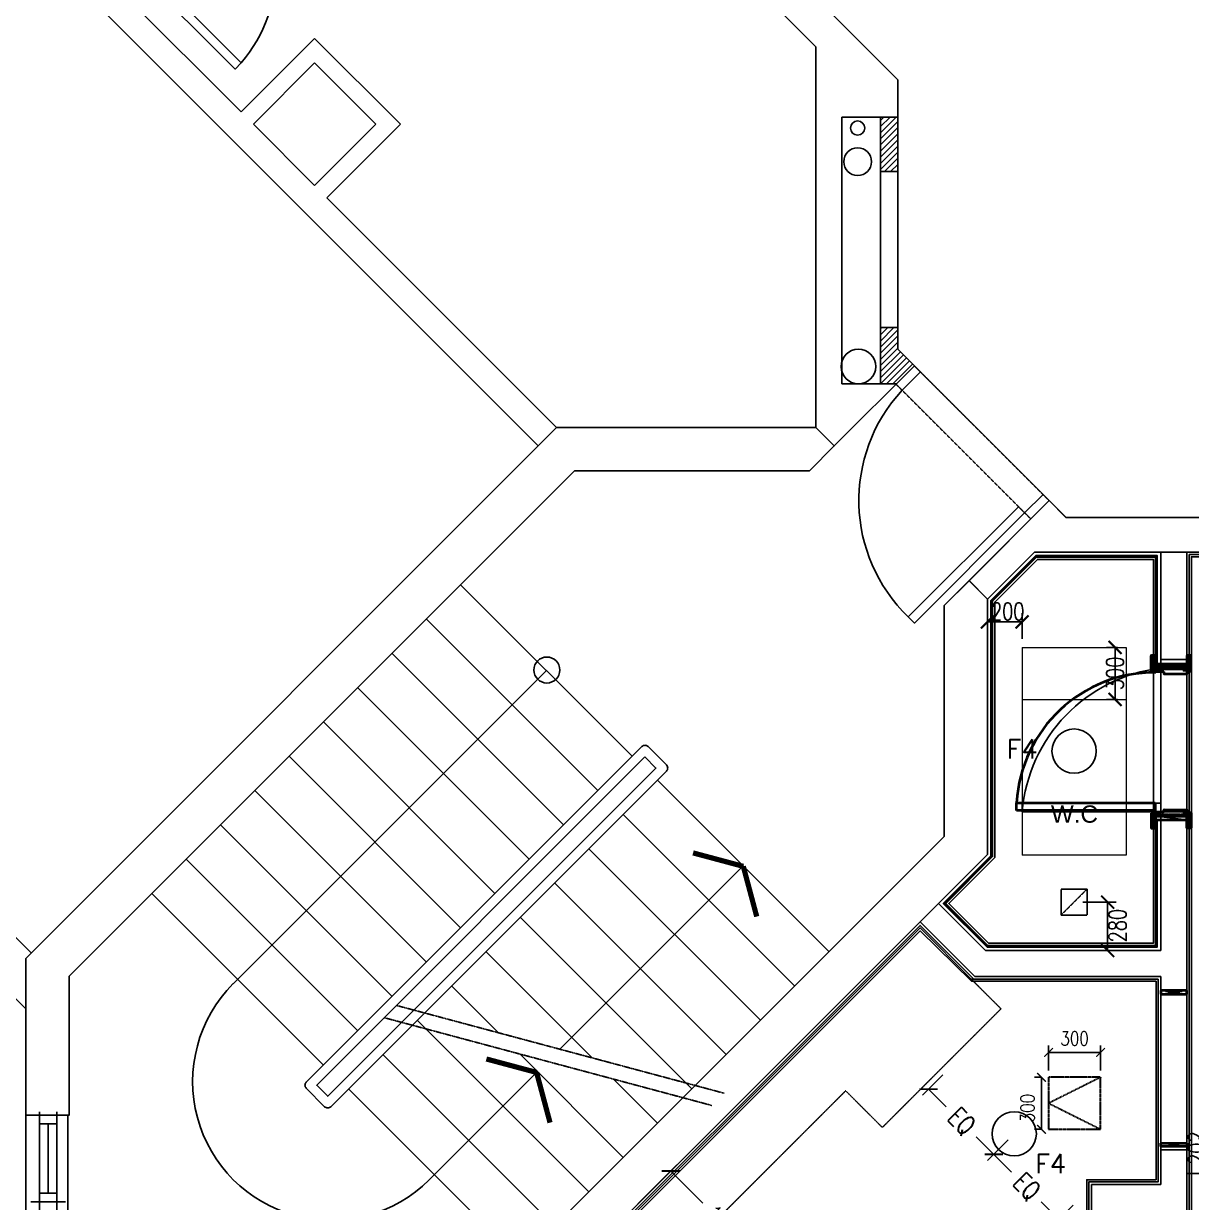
# Model space of a CAD drawing. Header units: millimetres. Extents: x 186805 to 449048, y 2167 to 51540.
# Drawn here: x 295181 to 301921, y 16329 to 23132 of the extents above; entities that cross this region are included whole.
import ezdxf
from ezdxf.enums import TextEntityAlignment as Align

# ---------------------------------------------------------------- set-up
doc = ezdxf.new("R2010")
doc.units = ezdxf.units.MM
for name, pattern in [('HIDDEN', [0.375, 0.25, -0.125]), ('HIDDEN2', [0.1875, 0.125, -0.0625]), ('PHANTOM2', [1.25, 0.625, -0.125, 0.125, -0.125, 0.125, -0.125]), ('TYPICAL.FLR HVAC DUCTING_xref(NID-R5-MO)$0$TYPICAL FLR.-HVAC_xref$0$HIDDEN', [0.375, 0.25, -0.125])]:
    doc.linetypes.add(name, pattern=pattern)
doc.layers.get('0').update_dxf_attribs({"linetype": 'CONTINUOUS'})
doc.layers.get('Defpoints').update_dxf_attribs({"linetype": 'CONTINUOUS'})
for name, color, linetype, lineweight in [('0-60x60-C', 3, 'CONTINUOUS', 13), ('0-duct-C', 3, 'CONTINUOUS', 20), ('1', 130, 'CONTINUOUS', 40), ('ACCESS PANEL', 170, 'CONTINUOUS', 30), ('BC$0$a-wall', 7, 'CONTINUOUS', 20), ('wall', 4, 'CONTINUOUS', 25)]:
    doc.layers.add(name, color=color, linetype=linetype, lineweight=lineweight)
for name, color, linetype in [('0-cornice-C', 3, 'CONTINUOUS'), ('0TG-text', 4, 'CONTINUOUS'), ('A-ABOV', 1, 'HIDDEN2'), ('A-ABOVE DOOR', 1, 'HIDDEN2'), ('A-CONC-BLDG', 6, 'CONTINUOUS'), ('a-door', 4, 'CONTINUOUS'), ('A-HANDRAIL', 4, 'CONTINUOUS'), ('A-STAIR', 51, 'CONTINUOUS'), ('a-wall', 140, 'CONTINUOUS'), ('A-WIND', 4, 'CONTINUOUS'), ('ALAN', 6, 'CONTINUOUS'), ('BA$0$DOOR', 8, 'CONTINUOUS'), ('BC-DOOR', 3, 'CONTINUOUS'), ('BC-TILES', 2, 'CONTINUOUS'), ('dimension', 7, 'CONTINUOUS'), ('E-ARMATUR', 2, 'CONTINUOUS'), ('MEP', 16, 'CONTINUOUS'), ('SHADOW LINE', 151, 'CONTINUOUS'), ('TEXT', 3, 'CONTINUOUS')]:
    doc.layers.add(name, color=color, linetype=linetype)
doc.layers.add('D-ACC 200MM THICK', color=133, linetype='CONTINUOUS', true_color=0x48eaef)
doc.styles.add('BW.B$0$SAS', font='sanss___.ttf')
doc.styles.add('ROMANS', font='ROMANS.shx', dxfattribs={"width": 0.8})
doc.styles.add('ROMANS_075', font='romans.shx', dxfattribs={"width": 0.75})
doc.dimstyles.new('ARCH_1-50B$0', dxfattribs={"dimscale": 1000, "dimtxt": 0.11, "dimasz": 0.075, "dimexe": 0.05, "dimexo": 0.05, "dimgap": 0.055, "dimtad": 0, "dimdec": 0, "dimrnd": 1, "dimzin": 12, "dimdsep": 46, "dimtxsty": 'ROMANS_075', "dimblk1": 'ARCHTICK', "dimblk2": 'ARCHTICK', "dimsah": 1, "dimcen": 0.07, "dimclrd": 9, "dimclre": 9, "dimadec": 0, "dimazin": 0, "dimtfac": 1, "dimtdec": 0, "dimtofl": 0, "dimtmove": 0, "dimatfit": 3, "dimldrblk": 'ARCHTICK', "dimfxl": 0.05, "dimtolj": 1, "dimtzin": 12, "dimarcsym": 0})
doc.dimstyles.new('DIM-100', dxfattribs={"dimtxt": 90, "dimasz": 40, "dimexe": 40, "dimexo": 40, "dimgap": 40, "dimtad": 1, "dimdec": 0, "dimtxsty": 'ROMANS', "dimblk": 'ARCHTICK', "dimcen": 150, "dimclrd": 30, "dimclre": 30, "dimclrt": 30, "dimadec": 0, "dimazin": 0, "dimtfac": 1, "dimtdec": 0, "dimtmove": 0, "dimatfit": 3, "dimfxl": 1, "dimarcsym": 0})
pattern_1 = [(135, (733531.264, 627027.302), (17.6776695, 17.6776695), [])]

# ---------------------------------------------------------------- blocks, each defined once
blk = doc.blocks.new('SYM29')
at = {"color": 0, "linetype": 'ByBlock', "const_width": 30}
for points in [[(0, 0), (-150, 259.8)], [(0, 0), (-150, -259.8)]]:
    blk.add_lwpolyline(points, dxfattribs=at)
blk = doc.blocks.new('A$C7C4A1575')
at = {"layer": 'a-wall'}
h = blk.add_hatch(dxfattribs=at)
h.set_pattern_fill('ANSI31', color=8, scale=200, style=0)
h.set_pattern_definition(pattern_1)
h.paths.add_polyline_path([(69718.8, 30479.7), (69823.4, 30375.1), (69727.9, 30279.7), (69727.9, 30154.7), (69627.9, 30154.7), (69627.9, 30479.7)])
h = blk.add_hatch(dxfattribs=at)
h.set_pattern_fill('ANSI31', color=8, scale=200, style=0)
h.set_pattern_definition(pattern_1)
h.paths.add_polyline_path([(69627.9, 28939.7), (69727.9, 28939.7), (69727.9, 29254.7), (69627.9, 29254.7)])
at = {"layer": 'A-ABOV', "color": 8}
for p, q in [((71395.1, 35036.8), (72999.4, 35036.8)), ((69727.9, 30279.7), (69727.9, 29129.7))]:
    blk.add_line(p, q, dxfattribs=at)
at = {"layer": 'A-ABOVE DOOR', "color": 8, "linetype": 'Continuous'}
blk.add_line((64938.5, 35700), (64938.5, 34700), dxfattribs=at)
at = {"layer": 'A-ABOVE DOOR', "color": 8}
for p, q in [((71245.1, 34000.8), (71245.1, 34900.8)), ((71395.1, 34000.8), (71395.1, 34900.8)), ((71245.1, 33000), (71245.1, 32070)), ((71395.1, 33000), (71395.1, 32070)), ((70495.1, 31259), (69717.3, 30481.2)), ((70495.1, 31259), (69717.3, 30481.2)), ((69823.4, 30375.1), (70601.2, 31152.9)), ((69823.4, 30375.1), (70601.2, 31152.9)), ((69727.9, 30154.7), (69727.9, 29254.7))]:
    blk.add_line(p, q, dxfattribs=at)
at = {"layer": 'A-CONC-BLDG', "color": 8}
for p, q in [((69995.1, 31759), (70139, 31615.1)), ((69255.2, 30731.2), (69361.2, 30837.3))]:
    blk.add_line(p, q, dxfattribs=at)
blk.add_lwpolyline([(70139, 31615.1), (70245.1, 31721.2), (70245.1, 33194.8), (66839.9, 36600), (64695.1, 36600), (64695.1, 35700), (64945.1, 35700), (64945.1, 36350), (66736.4, 36350), (69995.1, 33091.3), (69995.1, 31759)], dxfattribs=at)
blk.add_lwpolyline([(64695.1, 33795.1), (64695.1, 34700), (64945.1, 34700), (64945.1, 33898.6), (67862.5, 30981.2), (69217.3, 30981.2), (69361.2, 30837.3), (69255.2, 30731.2), (67759, 30731.2)], close=True, dxfattribs=at)
at = {"layer": 'a-door', "color": 8}
for points in [[(70445.1, 32950), (70445.1, 32900), (71245.1, 32900), (71245.1, 33000)], [(71395.1, 33000), (71395.1, 32950), (70445.1, 32950)], [(71245.1, 32070), (71245.1, 32120), (71395.1, 32120), (71395.1, 32070)], [(70459.8, 31223.7), (69823.4, 31860.1), (69788, 31824.7), (70424.4, 31188.3)], [(70495.1, 31259), (70424.4, 31188.3)], [(70459.8, 31223.7), (70565.9, 31117.6), (70601.2, 31152.9)], [(69717.3, 30481.2), (69752.7, 30516.6), (69858.7, 30410.5), (69823.4, 30375.1)]]:
    blk.add_lwpolyline(points, dxfattribs=at)
blk.add_lwpolyline([(65337.1, 28097.3), (65902.8, 28662.9), (65938.2, 28627.6), (65372.5, 28061.9)], close=True, dxfattribs=at)
for centre, radius, start, end in [((71354.6, 33026.1), 912.7, 184.78404, 263.10715), ((70438.2, 31152.6), 935.1, 134.04698, 222.85671), ((65294, 28077), 847.4, 318.02927, 40.52028)]:
    blk.add_arc(centre, radius, start, end, dxfattribs=at)
at = {"layer": 'A-HANDRAIL', "color": 8}
blk.add_lwpolyline([(66455.4, 34651.1, 0.414214), (66420, 34651.1), (66313.9, 34545.1, 0.414214), (66313.9, 34509.7), (68250.8, 32572.8, 0.414267), (68286.2, 32572.8), (68392.3, 32678.9, 0.414228), (68392.3, 32714.2)], format="xyb", close=True, dxfattribs=at)
blk.add_lwpolyline([(68268.5, 32632.9), (68332.2, 32696.6), (66437.7, 34591), (66374, 34527.4)], close=True, dxfattribs=at)
at = {"layer": 'A-STAIR', "color": 8}
for p, q in [((67548.5, 35537.9), (66558.6, 34547.9)), ((67746.5, 35339.9), (66756.6, 34349.9)), ((67944.5, 35141.9), (66954.6, 34151.9)), ((67024, 35072.4), (67646.3, 34450.2)), ((68142.5, 34943.9), (67545.5, 34346.9)), ((68340.5, 34745.9), (68086.4, 34491.8)), ((68538.5, 34547.9), (67548.5, 33558)), ((66412.9, 34410.7), (65423, 33420.8)), ((67963.9, 34369.3), (67350.5, 33756)), ((68736.5, 34349.9), (67746.5, 33360)), ((67775.9, 34320.5), (68835.5, 33261)), ((67423, 34224.4), (67152.5, 33953.9)), ((66610.9, 34212.7), (65621, 33222.8)), ((68934.4, 34151.9), (67944.5, 33162)), ((66808.9, 34014.7), (65819, 33024.8)), ((69132.4, 33953.9), (68142.5, 32964)), ((67702.8, 32130.9), (65892.6, 33941.1)), ((67006.9, 33816.7), (66017, 32826.8)), ((69330.4, 33756), (68340.5, 32766)), ((67204.9, 33618.7), (66214.9, 32628.8)), ((67402.9, 33420.8), (66412.9, 32430.8)), ((67600.9, 33222.8), (66610.9, 32232.8)), ((67798.9, 33024.8), (66808.9, 32034.8)), ((67996.9, 32826.8), (67006.9, 31836.8)), ((68194.8, 32628.8), (67204.9, 31638.8))]:
    blk.add_line(p, q, dxfattribs=at)
at = {"layer": 'A-STAIR', "color": 8, "linetype": 'PHANTOM2'}
for p, q in [((68654.5, 34644), (66764, 34137.5)), ((68725.2, 34573.3), (66834.7, 34066.8))]:
    blk.add_line(p, q, dxfattribs=at)
at = {"layer": 'A-STAIR', "color": 8}
blk.add_circle((67702.8, 32130.9), 75, dxfattribs=at)
blk.add_arc((66458.3, 34506.7), 800, 45, 225, dxfattribs=at)
at = {"layer": 'a-wall', "color": 8}
for p, q in [((71395.1, 35350), (71395.1, 34900.8)), ((70845.1, 35250), (70845.1, 35100)), ((71245.1, 35100), (70845.1, 35100)), ((71245.1, 35100), (71245.1, 34900.8)), ((71395.1, 34900.8), (71245.1, 34900.8)), ((64695.1, 34086.4), (63396.9, 32788.2)), ((71245.1, 34000.8), (71395.1, 34000.8)), ((71245.1, 34000.8), (71245.1, 33900)), ((71395.1, 34000.8), (71395.1, 33000)), ((69856.2, 33583.7), (70172.5, 33900)), ((71245.1, 33900), (70172.5, 33900)), ((63573.6, 32611.4), (64726.2, 33764)), ((69962.3, 33477.7), (70234.6, 33750)), ((71245.1, 33750), (70234.6, 33750)), ((71245.1, 33750), (71245.1, 33000)), ((71245.1, 33000), (71395.1, 33000)), ((71245.1, 32070), (71245.1, 31450)), ((71395.1, 32070), (71245.1, 32070)), ((71395.1, 32070), (71395.1, 31450)), ((70245.1, 31721.2), (70516.3, 31450)), ((70139, 31615.1), (70601.2, 31152.9)), ((71245.1, 31450), (70516.3, 31450)), ((71647.6, 31450), (71395.1, 31450)), ((70698.3, 31250), (70601.2, 31152.9)), ((70696.7, 31250), (71647.6, 31250)), ((67652.9, 30837.3), (65018.9, 28203.3)), ((69361.2, 30837.3), (69823.4, 30375.1)), ((66433.1, 29405.4), (67759, 30731.2)), ((69255.2, 30731.2), (69255.2, 28534.8)), ((69255.2, 30731.2), (69255.2, 28534.8)), ((69405.2, 30479.7), (69405.2, 28939.7)), ((69718.8, 30479.7), (69405.2, 30479.7)), ((69627.9, 30479.7), (69627.9, 30154.7)), ((69823.4, 30375.1), (69727.9, 30279.7)), ((69823.4, 30375.1), (69727.9, 30279.7)), ((69823.4, 30375.1), (69727.9, 30279.7)), ((69823.4, 30375.1), (69727.9, 30279.7)), ((69405.2, 30279.7), (69405.2, 29129.7)), ((69727.9, 30279.7), (69727.9, 30154.7)), ((69627.9, 29254.7), (69627.9, 30154.7)), ((69727.9, 30154.7), (69627.9, 30154.7)), ((69727.9, 29254.7), (69727.9, 30154.7)), ((66857.4, 28981.1), (66433.1, 29405.4)), ((66008.9, 28981.1), (66362.4, 29334.7)), ((66716, 28981.1), (66362.4, 29334.7)), ((69627.9, 29254.7), (69627.9, 28939.7)), ((69727.9, 29254.7), (69627.9, 29254.7)), ((69727.9, 29254.7), (69727.9, 28939.7)), ((66362.4, 28627.6), (66008.9, 28981.1)), ((66362.4, 28486.2), (66857.4, 28981.1)), ((66362.4, 28627.6), (66716, 28981.1)), ((66390.7, 28655.9), (66716, 28981.1)), ((69727.9, 28939.7), (69405.2, 28939.7)), ((69727.9, 28939.7), (69727.9, 28724.7)), ((65231, 28203.3), (65938.2, 28910.4)), ((66362.4, 28486.2), (65938.2, 28910.4)), ((69727.9, 28724.7), (67112.7, 26109.5)), ((69727.9, 28724.7), (67112.7, 26109.5)), ((67819.8, 27099.5), (69255.2, 28534.8))]:
    blk.add_line(p, q, dxfattribs=at)
for centre, radius in [((69500.2, 30379.7), 100), ((69495.8, 29197.2), 80), ((69495.8, 29003.1), 41)]:
    blk.add_circle(centre, radius, dxfattribs=at)
at = {"layer": 'A-WIND', "color": 8}
for p, q in [((64775.1, 34680), (64775.1, 35720)), ((64875.1, 34680), (64875.1, 35720)), ((64925.1, 35200), (64725.1, 35200)), ((64775.1, 35150), (64875.1, 35150)), ((64825.1, 35150), (64825.1, 34750)), ((64775.1, 34750), (64875.1, 34750))]:
    blk.add_line(p, q, dxfattribs=at)
at = {"layer": 'ALAN', "color": 8}
blk.add_lwpolyline([(63382.7, 32774), (64695.1, 34086.4), (64695.1, 45150), (65870.1, 45150), (65870.1, 45100), (67870.1, 45100), (67870.1, 45150), (69570.1, 45150), (69570.1, 45100), (71570.1, 45100), (71570.1, 45150), (73270.1, 45150), (73270.1, 45100), (75270.1, 45100), (75270.1, 45150), (75543.3, 45150), (75686.4, 45007), (76075.3, 45395.9, -2.414214), (78479.5, 45395.9), (83782.8, 40092.6)], format="xyb", dxfattribs=at)
at = {"layer": 'A-STAIR', "color": 8, "xscale": -1, "rotation": 135.0000000005895}
for p in [(67643.1, 34453.4), (68836, 33264)]:
    blk.add_blockref('SYM29', p, dxfattribs=at)
blk = doc.blocks.new('A$C32DD6ECA')
at = {"layer": '0-60x60-C', "color": 16, "xscale": 0.0418312498368323, "yscale": 0.0418312498368323, "zscale": 0.0418312498368323, "rotation": 180}
blk.add_blockref('A$C7C4A1575', (4397.08, 2202.64), dxfattribs=at)
blk = doc.blocks.new('_ArchTick')
at = {"color": 0, "linetype": 'ByBlock', "const_width": 0.15}
blk.add_lwpolyline([(-0.5, -0.5), (0.5, 0.5)], dxfattribs=at)
blk = doc.blocks.new('*D63')
at = {"layer": 'Defpoints', "color": 0, "transparency": 16777216}
for p in [(-575551.9, -203217.4), (-575551.9, -203385), (-575351.9, -203364.1)]:
    blk.add_point(p, dxfattribs=at)
at = {"layer": 'dimension', "color": 9, "lineweight": -2, "transparency": 16777216}
for p, q in [((-575551.9, -203335), (-575551.9, -203167.4)), ((-575351.9, -203217.4), (-575551.9, -203217.4)), ((-575351.9, -203314.1), (-575351.9, -203167.4))]:
    blk.add_line(p, q, dxfattribs=at)
at = {"layer": 'dimension', "color": 9, "lineweight": -2, "transparency": 16777216, "xscale": 75, "yscale": 75, "zscale": 75, "rotation": 180}
blk.add_blockref('_ArchTick', (-575551.9, -203217.4), dxfattribs=at)
at = {"layer": 'dimension', "color": 9, "lineweight": -2, "transparency": 16777216, "xscale": 75, "yscale": 75, "zscale": 75}
blk.add_blockref('_ArchTick', (-575351.9, -203217.4), dxfattribs=at)
at = {"layer": 'dimension', "color": 0, "transparency": 16777216, "insert": (-575434.8, -203157.1), "char_height": 100, "attachment_point": 5, "style": 'ROMANS_075'}
blk.add_mtext('\\A1;200', dxfattribs=at)
blk = doc.blocks.new('*D68')
at = {"layer": 'Defpoints', "color": 0, "transparency": 16777216}
for p in [(-574815.7, -203364.1), (-574751.9, -203364.1), (-574751.9, -203664.1)]:
    blk.add_point(p, dxfattribs=at)
at = {"layer": 'dimension', "color": 9, "lineweight": -2, "transparency": 16777216}
for p, q in [((-574801.9, -203364.1), (-574865.7, -203364.1)), ((-574815.7, -203664.1), (-574815.7, -203364.1)), ((-574801.9, -203664.1), (-574865.7, -203664.1))]:
    blk.add_line(p, q, dxfattribs=at)
at = {"layer": 'dimension', "color": 9, "lineweight": -2, "transparency": 16777216, "xscale": 75, "yscale": 75, "zscale": 75}
for p, rotation in [((-574815.7, -203364.1), 90), ((-574815.7, -203664.1), 270)]:
    blk.add_blockref('_ArchTick', p, dxfattribs=dict(at, rotation=rotation))
at = {"layer": 'dimension', "color": 0, "transparency": 16777216, "insert": (-574815.7, -203514.1), "char_height": 100, "attachment_point": 5, "rotation": 90, "style": 'ROMANS_075'}
blk.add_mtext('\\A1;300', dxfattribs=at)
blk = doc.blocks.new('*D165')
at = {"layer": 'Defpoints', "color": 0, "transparency": 16777216}
for p in [(-577379.5, -206386.5), (-577604.5, -206611.5), (-576851.9, -207364.1)]:
    blk.add_point(p, dxfattribs=at)
at = {"layer": 'dimension', "color": 9, "lineweight": -2, "transparency": 16777216}
for p, q in [((-577569.1, -206576.1), (-577344.1, -206351.2)), ((-577379.5, -206386.5), (-577194.6, -206571.4)), ((-576626.9, -207139.1), (-576935, -206831)), ((-576816.5, -207328.7), (-576591.5, -207103.8))]:
    blk.add_line(p, q, dxfattribs=at)
at = {"layer": 'dimension', "color": 9, "lineweight": -2, "transparency": 16777216, "xscale": 75, "yscale": 75, "zscale": 75}
for p, rotation in [((-577379.5, -206386.5), 134.9999999999889), ((-576626.9, -207139.1), 314.999999999989)]:
    blk.add_blockref('_ArchTick', p, dxfattribs=dict(at, rotation=rotation))
at = {"layer": 'dimension', "color": 0, "transparency": 16777216, "insert": (-577064.3, -206700.7), "char_height": 100, "attachment_point": 5, "rotation": 315, "style": 'ROMANS_075'}
blk.add_mtext('\\A1;1064', dxfattribs=at)
blk = doc.blocks.new('*D169')
at = {"layer": 'Defpoints', "color": 0, "transparency": 16777216}
for p in [(-574283.2, -206198.8), (-574199.7, -206198.8), (-574199.7, -206400.8)]:
    blk.add_point(p, dxfattribs=at)
at = {"layer": 'dimension', "color": 9, "lineweight": -2, "transparency": 16777216}
for p, q in [((-574249.7, -206198.8), (-574333.2, -206198.8)), ((-574283.2, -206400.8), (-574283.2, -206198.8)), ((-574249.7, -206400.8), (-574333.2, -206400.8))]:
    blk.add_line(p, q, dxfattribs=at)
at = {"layer": 'dimension', "color": 9, "lineweight": -2, "transparency": 16777216, "xscale": 75, "yscale": 75, "zscale": 75}
for p, rotation in [((-574283.2, -206198.8), 90), ((-574283.2, -206400.8), 270)]:
    blk.add_blockref('_ArchTick', p, dxfattribs=dict(at, rotation=rotation))
at = {"layer": 'dimension', "color": 0, "transparency": 16777216, "insert": (-574345.1, -206254.2), "char_height": 100, "attachment_point": 5, "rotation": 90, "style": 'ROMANS_075'}
blk.add_mtext('\\A1;202', dxfattribs=at)
blk = doc.blocks.new('f44')
at = {"layer": 'E-ARMATUR', "color": 16}
blk.add_circle((0, 0), 127.5, dxfattribs=at)
blk = doc.blocks.new('*D117')
at = {"layer": 'Defpoints', "color": 0, "transparency": 16777216}
for p in [(-575051.9, -204834.1), (-574858.2, -205114.1), (-574858.1, -205114.1)]:
    blk.add_point(p, dxfattribs=at)
at = {"layer": 'dimension', "color": 9, "lineweight": -2, "transparency": 16777216}
for p, q in [((-575001.9, -204834.1), (-574808.1, -204834.1)), ((-574858.1, -204834.1), (-574858.1, -205114.1)), ((-574808.2, -205114.1), (-574808.1, -205114.1))]:
    blk.add_line(p, q, dxfattribs=at)
at = {"layer": 'dimension', "color": 9, "lineweight": -2, "transparency": 16777216, "xscale": 75, "yscale": 75, "zscale": 75}
for p, rotation in [((-574858.1, -204834.1), 90), ((-574858.1, -205114.1), 270)]:
    blk.add_blockref('_ArchTick', p, dxfattribs=dict(at, rotation=rotation))
at = {"layer": 'dimension', "color": 0, "transparency": 16777216, "insert": (-574801, -204969.8), "char_height": 100, "attachment_point": 5, "rotation": 90, "style": 'ROMANS_075'}
blk.add_mtext('\\A1;280', dxfattribs=at)
blk = doc.blocks.new('*D224')
at = {"layer": 'ACCESS PANEL', "color": 8, "linetype": 'Continuous', "lineweight": -2, "transparency": 16777216}
for p, q in [((-575199, -205805.3), (-575199, -205661.6)), ((-574899, -205805.3), (-574899, -205661.6)), ((-574899, -205701.6), (-575199, -205701.6))]:
    blk.add_line(p, q, dxfattribs=at)
at = {"layer": 'Defpoints', "color": 0, "linetype": 'Continuous', "transparency": 16777216}
for p in [(-575199, -205701.6), (-575199, -205845.3), (-574899, -205845.3)]:
    blk.add_point(p, dxfattribs=at)
at = {"layer": 'ACCESS PANEL', "color": 8, "linetype": 'Continuous', "lineweight": -2, "transparency": 16777216, "xscale": 50, "yscale": 50, "zscale": 50, "rotation": 180}
blk.add_blockref('_ArchTick', (-575199, -205701.6), dxfattribs=at)
at = {"layer": 'ACCESS PANEL', "color": 8, "linetype": 'Continuous', "lineweight": -2, "transparency": 16777216, "xscale": 50, "yscale": 50, "zscale": 50}
blk.add_blockref('_ArchTick', (-574899, -205701.6), dxfattribs=at)
at = {"layer": 'ACCESS PANEL', "color": 2, "linetype": 'Continuous', "transparency": 16777216, "insert": (-575049, -205621.6), "char_height": 80, "attachment_point": 5, "style": 'ROMANS'}
blk.add_mtext('300', dxfattribs=at)
blk = doc.blocks.new('*D263')
at = {"layer": 'ACCESS PANEL', "color": 8, "linetype": 'Continuous', "lineweight": -2, "transparency": 16777216}
for p, q in [((-575239, -205845.3), (-575280.3, -205845.3)), ((-575240.3, -206145.3), (-575240.3, -205845.3)), ((-575239, -206145.3), (-575280.3, -206145.3))]:
    blk.add_line(p, q, dxfattribs=at)
at = {"layer": 'Defpoints', "color": 0, "linetype": 'Continuous', "transparency": 16777216}
for p in [(-575240.3, -205845.3), (-575199, -205845.3), (-575199, -206145.3)]:
    blk.add_point(p, dxfattribs=at)
at = {"layer": 'ACCESS PANEL', "color": 8, "linetype": 'Continuous', "lineweight": -2, "transparency": 16777216, "xscale": 50, "yscale": 50, "zscale": 50}
for p, rotation in [((-575240.3, -205845.3), 90), ((-575240.3, -206145.3), 270)]:
    blk.add_blockref('_ArchTick', p, dxfattribs=dict(at, rotation=rotation))
at = {"layer": 'ACCESS PANEL', "color": 2, "linetype": 'Continuous', "transparency": 16777216, "insert": (-575320.3, -206023), "char_height": 80, "attachment_point": 5, "rotation": 90, "style": 'ROMANS'}
blk.add_mtext('300', dxfattribs=at)
blk = doc.blocks.new('*D233')
at = {"layer": 'ACCESS PANEL', "color": 9, "lineweight": -2, "transparency": 16777216}
for p, q in [((-575808.7, -205830.7), (-575927.3, -205949.3)), ((-575892, -205913.9), (-575789.9, -206015.9)), ((-575515.7, -206290.2), (-575617.7, -206188.2)), ((-575432.5, -206206.9), (-575551.1, -206325.5))]:
    blk.add_line(p, q, dxfattribs=at)
at = {"layer": 'Defpoints', "color": 0, "transparency": 16777216}
for p in [(-575773.4, -205795.3), (-575892, -205913.9), (-575397.1, -206171.6)]:
    blk.add_point(p, dxfattribs=at)
at = {"layer": 'ACCESS PANEL', "color": 9, "lineweight": -2, "transparency": 16777216, "xscale": 75, "yscale": 75, "zscale": 75}
for p, rotation in [((-575892, -205913.9), 135.0000000000089), ((-575515.7, -206290.2), 315.0000000000089)]:
    blk.add_blockref('_ArchTick', p, dxfattribs=dict(at, rotation=rotation))
at = {"layer": 'ACCESS PANEL', "color": 0, "transparency": 16777216, "insert": (-575703.8, -206102), "char_height": 110, "attachment_point": 5, "rotation": 315, "style": 'ROMANS_075'}
blk.add_mtext('\\A1;EQ', dxfattribs=at)
blk = doc.blocks.new('*D234')
at = {"layer": 'ACCESS PANEL', "color": 9, "lineweight": -2, "transparency": 16777216}
for p, q in [((-575432.5, -206206.9), (-575551.1, -206325.5)), ((-575515.7, -206290.2), (-575413.7, -206392.2)), ((-575139.4, -206666.4), (-575241.5, -206564.4)), ((-575056.2, -206583.2), (-575174.8, -206701.8))]:
    blk.add_line(p, q, dxfattribs=at)
at = {"layer": 'Defpoints', "color": 0, "transparency": 16777216}
for p in [(-575397.1, -206171.6), (-575515.7, -206290.2), (-575020.9, -206547.8)]:
    blk.add_point(p, dxfattribs=at)
at = {"layer": 'ACCESS PANEL', "color": 9, "lineweight": -2, "transparency": 16777216, "xscale": 75, "yscale": 75, "zscale": 75}
for p, rotation in [((-575515.7, -206290.2), 135.0000000000089), ((-575139.4, -206666.4), 315.0000000000089)]:
    blk.add_blockref('_ArchTick', p, dxfattribs=dict(at, rotation=rotation))
at = {"layer": 'ACCESS PANEL', "color": 0, "transparency": 16777216, "insert": (-575327.6, -206478.3), "char_height": 110, "attachment_point": 5, "rotation": 315, "style": 'ROMANS_075'}
blk.add_mtext('\\A1;EQ', dxfattribs=at)
blk = doc.blocks.new('A$C35C014DB')
at = {"color": 9}
blk.add_line((6089.7, 14732.9), (6075.6, 14732.9), dxfattribs=at)
at = {"color": 9, "linetype": 'HIDDEN2', "ltscale": 0.5}
for p, q in [((6075.6, 14732.9), (6247.1, 14561.5)), ((5562.6, 13877), (6247.1, 14561.5)), ((5562.6, 13877), (5350.5, 14089.1))]:
    blk.add_line(p, q, dxfattribs=at)
at = {"color": 9}
for points in [[(8907.8, 16332.9), (8907.8, 17182.9), (7333.6, 17182.9), (7333.6, 13282.9), (7283.6, 13282.9), (7283.6, 11279.4), (6233.6, 10229.4), (6233.6, 8512.9), (7749.1, 8512.9), (8983.6, 7278.4), (8983.6, 3762.9)], [(6075.6, 14732.9), (6075.6, 14732.9), (5779.7, 15028.9), (3393.6, 12642.8), (3393.6, 9972.9), (6043.6, 9972.9), (6043.6, 10572.9), (6243.6, 10572.9), (6243.6, 10437.4), (7143.6, 11337.4), (7142.2, 13383), (6753.6, 13382.9), (6753.6, 13562.9), (7153.6, 13562.9), (7153.6, 14732.9), (7153.6, 14732.9)]]:
    blk.add_lwpolyline(points, dxfattribs=at)
blk.add_lwpolyline([(6053.6, 9962.9), (6053.6, 10562.9), (6233.6, 10562.9), (6233.6, 10413.2), (7153.6, 11333.2), (7153.6, 13382.9), (6753.6, 13382.9), (6753.6, 13562.9), (7153.6, 13562.9), (7153.6, 14732.9), (6089.7, 14732.9), (5779.7, 15043), (3383.6, 12646.9), (3383.6, 9962.9)], close=True, dxfattribs=at)
at = {"color": 9, "linetype": 'HIDDEN2', "ltscale": 0.5}
blk.add_lwpolyline([(5350.5, 14089.1), (3754.6, 12493.2), (3754.6, 11966), (3393.6, 11966)], dxfattribs=at)
at = {"layer": '0-60x60-C', "color": 1}
for p, q in [((6368.6, 16647.9), (6968.6, 16647.9)), ((6368.6, 16647.9), (6368.6, 15447.9)), ((6968.6, 16647.9), (6968.6, 15447.9)), ((6368.6, 16347.9), (6968.6, 16347.9)), ((6968.6, 15747.9), (6368.6, 15747.9)), ((6968.6, 15447.9), (6368.6, 15447.9))]:
    blk.add_line(p, q, dxfattribs=at)
at = {"layer": '0-cornice-C', "color": 5}
blk.add_line((8922.8, 13611.2), (7318.6, 13611.2), dxfattribs=at)
at = {"layer": '0-duct-C', "color": 2}
blk.add_lwpolyline([(6189.1, 15201.4, 0, 0, 0), (6259.5, 15201.4, 0, 0, 0), (6259.5, 15224.3, 0, 0, 0), (6308.9, 15179.7, 0, 0, 0), (6308.9, 15201.4, 0, 0, 0), (6368.6, 15201.4, 40, 0, 0), (6468.6, 15201.4, 0, 0, 0)], format="xyseb", dxfattribs=at)
at = {"layer": '1', "color": 8}
for p, q in [((7115.6, 16601.9), (7138.6, 16601.9)), ((7318.6, 16600.9), (7318.6, 16524.9)), ((7341.6, 16600.9), (7318.6, 16600.9)), ((7113.6, 16513.9), (7113.6, 16599.9)), ((7118.1, 16519.9), (7118.1, 16593.9)), ((7120.1, 16595.9), (7136.1, 16595.9)), ((7136.1, 16585.9), (7133.1, 16585.9)), ((7133.1, 16585.9), (7133.1, 16529.9)), ((7136.1, 16595.9), (7136.1, 16585.9)), ((7137.2, 16534.9), (7137.2, 16552.9)), ((7137.2, 16552.9), (7318.6, 16552.9)), ((7318.6, 16534.9), (7137.2, 16534.9)), ((7156.6, 16534.9), (7156.6, 16524.9)), ((7300.6, 16534.9), (7300.6, 16524.9)), ((7318.6, 16552.9), (7318.6, 16534.9)), ((7337.1, 16595.9), (7321.1, 16595.9)), ((7321.1, 16595.9), (7321.1, 16585.9)), ((7321.1, 16585.9), (7324.1, 16585.9)), ((7324.1, 16585.9), (7324.1, 16529.9)), ((7339.1, 16519.9), (7339.1, 16593.9)), ((7343.6, 16512.9), (7343.6, 16598.9)), ((7136.1, 16511.9), (7115.6, 16511.9)), ((7136.1, 16519.9), (7118.1, 16519.9)), ((7118.1, 16517.9), (7118.1, 16519.9)), ((7118.1, 16519.9), (7158.1, 16519.9)), ((7158.1, 16515.9), (7120.1, 16515.9)), ((7133.1, 16529.9), (7136.1, 16529.9)), ((7136.1, 16529.9), (7136.1, 16519.9)), ((7171.1, 16524.9), (7136.1, 16524.9)), ((7136.1, 16524.9), (7136.1, 16519.9)), ((7136.1, 16519.9), (7160.1, 16519.9)), ((7160.1, 16515.9), (7136.1, 16515.9)), ((7136.1, 16515.9), (7136.1, 16509.9)), ((7138.1, 16507.9), (7184.1, 16507.9)), ((7156.6, 16524.9), (7300.6, 16524.9)), ((7158.1, 16519.9), (7158.1, 16515.9)), ((7160.1, 16519.9), (7160.1, 16515.9)), ((7211.1, 16524.9), (7176.1, 16524.9)), ((7186.1, 16505.9), (7186.1, 16504.2)), ((7186.1, 16504.2), (7187.1, 16504.2)), ((7186.1, 16502.1), (7188.1, 16502.1)), ((7186.1, 16502.1), (7186.1, 16496.9)), ((7187.1, 16504.2), (7189.1, 16504.2)), ((7188.1, 16502.1), (7189.1, 16502.1)), ((7188.1, 16494.9), (7319.1, 16494.9)), ((7189.1, 16502.1), (7189.1, 16504.2)), ((7211.1, 16524.9), (7216.1, 16524.9)), ((7281.1, 16524.9), (7216.1, 16524.9)), ((7321.1, 16524.9), (7286.1, 16524.9)), ((7297.1, 16515.9), (7297.1, 16519.9)), ((7297.1, 16519.9), (7321.1, 16519.9)), ((7321.1, 16515.9), (7297.1, 16515.9)), ((7299.1, 16519.9), (7299.1, 16515.9)), ((7339.1, 16519.9), (7299.1, 16519.9)), ((7299.1, 16515.9), (7337.1, 16515.9)), ((7324.1, 16529.9), (7321.1, 16529.9)), ((7321.1, 16529.9), (7321.1, 16519.9)), ((7321.1, 16519.9), (7321.1, 16524.9)), ((7321.1, 16519.9), (7339.1, 16519.9)), ((7321.1, 16496.9), (7321.1, 16515.9)), ((7321.1, 16510.9), (7341.6, 16510.9)), ((7339.1, 16517.9), (7339.1, 16519.9)), ((6336.7, 15705.7), (6336.7, 15750.7)), ((6336.7, 15750.7), (7136.7, 15750.7)), ((7136.7, 15750.7), (7136.7, 15705.7)), ((7136.7, 15705.7), (6336.7, 15705.7)), ((7113.1, 15691.9), (7113.1, 15605.9)), ((7136.1, 15693.9), (7115.6, 15693.9)), ((7118.1, 15687.9), (7118.1, 15685.9)), ((7136.1, 15685.9), (7118.1, 15685.9)), ((7118.1, 15685.9), (7118.1, 15611.9)), ((7118.1, 15685.9), (7158.1, 15685.9)), ((7158.1, 15689.9), (7120.1, 15689.9)), ((7133.1, 15619.9), (7133.1, 15675.9)), ((7133.1, 15675.9), (7136.1, 15675.9)), ((7136.1, 15689.9), (7136.1, 15695.9)), ((7160.1, 15689.9), (7136.1, 15689.9)), ((7136.1, 15680.9), (7136.1, 15685.9)), ((7136.1, 15685.9), (7160.1, 15685.9)), ((7136.1, 15675.9), (7136.1, 15685.9)), ((7171.1, 15680.9), (7136.1, 15680.9)), ((7138.1, 15697.9), (7184.1, 15697.9)), ((7318.6, 15670.9), (7138.6, 15670.9)), ((7138.6, 15670.9), (7138.6, 15652.9)), ((7138.6, 15652.9), (7318.6, 15652.9)), ((7156.6, 15670.9), (7156.6, 15680.9)), ((7156.6, 15680.9), (7300.6, 15680.9)), ((7158.1, 15685.9), (7158.1, 15689.9)), ((7160.1, 15685.9), (7160.1, 15689.9)), ((7211.1, 15680.9), (7176.1, 15680.9)), ((7186.1, 15703.8), (7186.1, 15708.9)), ((7186.1, 15703.8), (7188.1, 15703.8)), ((7186.1, 15699.9), (7186.1, 15701.7)), ((7186.1, 15701.7), (7187.1, 15701.7)), ((7187.1, 15701.7), (7189.1, 15701.7)), ((7188.1, 15710.9), (7319.1, 15710.9)), ((7188.1, 15703.8), (7189.1, 15703.8)), ((7189.1, 15703.8), (7189.1, 15701.7)), ((7211.1, 15680.9), (7216.1, 15680.9)), ((7281.1, 15680.9), (7216.1, 15680.9)), ((7321.1, 15680.9), (7286.1, 15680.9)), ((7321.1, 15689.9), (7297.1, 15689.9)), ((7297.1, 15689.9), (7297.1, 15685.9)), ((7297.1, 15685.9), (7321.1, 15685.9)), ((7299.1, 15685.9), (7299.1, 15689.9)), ((7299.1, 15689.9), (7337.1, 15689.9)), ((7339.1, 15685.9), (7299.1, 15685.9)), ((7300.6, 15670.9), (7300.6, 15680.9)), ((7318.6, 15604.9), (7318.6, 15680.9)), ((7318.6, 15652.9), (7318.6, 15670.9)), ((7321.1, 15708.9), (7321.1, 15689.9)), ((7321.1, 15694.9), (7341.6, 15694.9)), ((7321.1, 15675.9), (7321.1, 15685.9)), ((7321.1, 15685.9), (7339.1, 15685.9)), ((7321.1, 15685.9), (7321.1, 15680.9)), ((7324.1, 15675.9), (7321.1, 15675.9)), ((7324.1, 15619.9), (7324.1, 15675.9)), ((7339.1, 15687.9), (7339.1, 15685.9)), ((7339.1, 15685.9), (7339.1, 15611.9)), ((7343.6, 15692.9), (7343.6, 15606.9)), ((7115.6, 15603.9), (7138.6, 15603.9)), ((7120.1, 15609.9), (7136.1, 15609.9)), ((7136.1, 15619.9), (7133.1, 15619.9)), ((7136.1, 15609.9), (7136.1, 15619.9)), ((7341.6, 15604.9), (7318.6, 15604.9)), ((7321.1, 15619.9), (7324.1, 15619.9)), ((7321.1, 15609.9), (7321.1, 15619.9)), ((7337.1, 15609.9), (7321.1, 15609.9)), ((7168.6, 14667.2), (7168.6, 14647.2)), ((7318.6, 14667.2), (7168.6, 14667.2)), ((7168.6, 14647.2), (7318.6, 14647.2)), ((7318.6, 14647.2), (7318.6, 14667.2)), ((7168.6, 13767.2), (7168.6, 13787.2)), ((7168.6, 13787.2), (7318.6, 13787.2)), ((7318.6, 13767.2), (7168.6, 13767.2)), ((7318.6, 13787.2), (7318.6, 13767.2))]:
    blk.add_line(p, q, dxfattribs=at)
for centre, radius, start, end in [((7115.6, 16599.9), 2, 90, 180), ((7341.6, 16598.9), 2, 360, 90), ((7120.1, 16593.9), 2, 90, 180), ((7337.1, 16593.9), 2, 360, 90), ((7133.8, 15704.9), 798.1, 89.55525, 176.71086), ((7115.6, 16513.9), 2, 180, 270), ((7120.1, 16517.9), 2, 180, 270), ((7138.1, 16509.9), 2, 180, 270), ((7184.1, 16505.9), 2, 360, 90), ((7188.1, 16496.9), 2, 180, 270), ((7319.1, 16496.9), 2, 270, 360), ((7337.1, 16517.9), 2, 270, 360), ((7341.6, 16512.9), 2, 270, 360), ((7115.5, 15691.5), 2.5, 88.42271, 168.49908), ((7120.1, 15687.9), 2, 90, 180), ((7138.1, 15695.9), 2, 90, 180), ((7184.1, 15699.9), 2, 270, 0), ((7188.1, 15708.9), 2, 90, 180), ((7319.1, 15708.9), 2, 0, 90), ((7337.1, 15687.9), 2, 0, 90), ((7341.6, 15692.9), 2, 0, 90), ((7115.5, 15606.4), 2.5, 191.50092, 271.57729), ((7120.1, 15611.9), 2, 180, 270), ((7337.1, 15611.9), 2, 270, 0), ((7341.6, 15606.9), 2, 270, 0)]:
    blk.add_arc(centre, radius, start, end, dxfattribs=at)
at = {"layer": 'A-ABOV'}
blk.add_line((7318.6, 13611.2), (8922.8, 13611.2), dxfattribs=at)
at = {"layer": 'A-ABOVE DOOR'}
for p, q in [((7168.6, 15647.9), (7168.6, 16577.9)), ((7318.6, 15647.9), (7318.6, 16577.9)), ((7168.6, 14667.2), (7168.6, 13767.2)), ((7318.6, 14667.2), (7318.6, 13767.2))]:
    blk.add_line(p, q, dxfattribs=at)
at = {"layer": 'A-CONC-BLDG'}
blk.add_line((5918.6, 16888.9), (6062.5, 17032.8), dxfattribs=at)
blk.add_lwpolyline([(6062.5, 17032.8), (6168.6, 16926.8), (6168.6, 15453.1), (2763.4, 12047.9), (618.6, 12047.9), (618.6, 12947.9), (868.6, 12947.9), (868.6, 12297.9), (2659.8, 12297.9), (5918.6, 15556.7), (5918.6, 16888.9)], dxfattribs=at)
at = {"layer": 'a-wall'}
blk.add_line((7168.6, 14667.2), (7318.6, 14667.2), dxfattribs=at)
at = {"layer": 'ACCESS PANEL', "linetype": 'HIDDEN', "ltscale": 0.4}
for p, q in [((6821.5, 14166.8), (6521.5, 14016.8)), ((6521.5, 14016.8), (6821.5, 13866.8))]:
    blk.add_line(p, q, dxfattribs=at)
at = {"layer": 'ACCESS PANEL', "linetype": 'HIDDEN2', "ltscale": 1.5}
blk.add_lwpolyline([(6521.5, 13866.8), (6821.5, 13866.8), (6821.5, 14166.8), (6521.5, 14166.8)], close=True, dxfattribs=at)
at = {"layer": 'BA$0$DOOR'}
for p, q in [((7168.6, 14667.2), (7318.6, 14647.2)), ((7318.6, 14667.2), (7168.6, 14647.2)), ((7168.6, 13767.2), (7318.6, 13787.2)), ((7318.6, 13767.2), (7168.6, 13787.2))]:
    blk.add_line(p, q, dxfattribs=at)
at = {"layer": 'BC$0$a-wall'}
blk.add_line((7318.6, 13297.9), (7318.6, 13767.2), dxfattribs=at)
at = {"layer": 'BC-DOOR', "color": 1}
blk.add_line((7138.6, 15672.9), (7318.6, 15652.9), dxfattribs=at)
at = {"layer": 'BC-TILES', "color": 71}
for points in [[(7148.6, 16552.9), (7148.6, 17177.9), (6448, 17177.9), (6188.6, 16918.5), (6188.6, 15444.8), (5914, 15170.3), (6166.3, 14917.9), (7148.6, 14917.9), (7148.6, 15652.9)], [(7142.6, 16552.9), (7142.6, 17171.9), (6450.5, 17171.9), (6194.6, 16916), (6194.6, 15442.4), (5922.5, 15170.3), (6168.8, 14923.9), (7142.6, 14923.9), (7142.6, 15652.9)]]:
    blk.add_lwpolyline(points, dxfattribs=at)
at = {"layer": 'BC-TILES'}
blk.add_lwpolyline([(7138.6, 16552.9), (7138.6, 17167.9), (6452.2, 17167.9), (6198.6, 16914.3), (6198.6, 15440.7), (5928.2, 15170.3), (6170.5, 14927.9), (7138.6, 14927.9), (7138.6, 15652.9)], dxfattribs=at)
blk.add_lwpolyline([(7138.6, 16552.9), (7138.6, 17167.9), (6452.2, 17167.9), (6198.6, 16914.3), (6198.6, 15440.7), (5928.2, 15170.3), (6170.5, 14927.9), (7138.6, 14927.9), (7138.6, 15652.9)], dxfattribs=at)
at = {"layer": 'D-ACC 200MM THICK'}
blk.add_line((7318.6, 17197.9), (7168.6, 17197.9), dxfattribs=at)
at = {"layer": 'MEP', "linetype": 'TYPICAL.FLR HVAC DUCTING_xref(NID-R5-MO)$0$TYPICAL FLR.-HVAC_xref$0$HIDDEN', "ltscale": 0.5}
blk.add_line((6593.6, 15102.9), (6743.6, 15252.9), dxfattribs=at)
blk.add_lwpolyline([(6743.6, 15252.9), (6593.6, 15252.9), (6593.6, 15102.9), (6743.6, 15102.9)], close=True, dxfattribs=at)
at = {"layer": 'SHADOW LINE'}
for points in [[(7126.6, 16552.9), (7126.6, 17155.9), (6457.2, 17155.9), (6210.6, 16909.4), (6210.6, 15435.7), (5945.1, 15170.3), (6175.5, 14939.9), (7126.6, 14939.9), (7126.6, 16552.9)], [(8895.8, 15662.9), (8895.8, 17170.9), (7345.6, 17170.9), (7345.6, 13270.9), (7295.6, 13270.9), (7295.6, 11274.4), (6245.6, 10224.4), (6245.6, 8524.9), (7754, 8524.9), (8995.6, 7283.4), (8995.6, 3774.9)]]:
    blk.add_lwpolyline(points, dxfattribs=at)
blk.add_lwpolyline([(6031.6, 9984.9), (6031.6, 10584.9), (6255.6, 10584.9), (6255.6, 10466.4), (7131.6, 11342.4), (7130.2, 13371), (6741.6, 13370.9), (6741.6, 13574.9), (7141.6, 13574.9), (7141.6, 14720.9), (6077.4, 14720.9), (5779.7, 15011.9), (3405.6, 12637.8), (3405.6, 9984.9)], close=True, dxfattribs=at)
at = {"layer": 'wall'}
for p, q in [((6062.5, 17032.8), (6524.7, 17495)), ((6620.1, 17399.5), (6524.7, 17495)), ((6620.1, 17397.9), (7571.1, 17397.9)), ((6168.6, 16926.8), (6439.8, 17197.9)), ((7168.6, 17197.9), (6439.8, 17197.9)), ((7168.6, 16577.9), (7168.6, 17197.9)), ((7571.1, 17197.9), (7318.6, 17197.9)), ((7318.6, 16577.9), (7318.6, 17197.9)), ((7318.6, 16577.9), (7168.6, 16577.9)), ((7168.6, 15647.9), (7318.6, 15647.9)), ((7168.6, 14897.9), (7168.6, 15647.9)), ((7318.6, 14667.2), (7318.6, 15647.9)), ((5885.7, 15170.3), (6158.1, 14897.9)), ((5779.7, 15064.2), (6095.9, 14747.9)), ((7168.6, 14897.9), (6158.1, 14897.9)), ((7168.6, 14747.9), (6095.9, 14747.9)), ((7168.6, 14667.2), (7168.6, 14747.9)), ((7168.6, 14667.2), (7318.6, 14667.2)), ((7318.6, 13767.2), (7168.6, 13767.2)), ((7168.6, 13547.9), (7168.6, 13767.2)), ((7318.6, 13297.9), (7318.6, 13767.2)), ((6768.6, 13397.9), (6768.6, 13547.9)), ((7168.6, 13547.9), (6768.6, 13547.9))]:
    blk.add_line(p, q, dxfattribs=at)
at = {"layer": 'MEP', "xscale": -1, "rotation": 180}
for p in [(6668.6, 16049.3), (6323.3, 13840.4)]:
    blk.add_blockref('f44', p, dxfattribs=at)
at = {"layer": '0TG-text', "style": 'BW.B$0$SAS'}
blk.add_text('W.C', height=100, dxfattribs=at).set_placement((6670.6, 15635.8), align=Align.CENTER)
at = {"layer": 'TEXT', "color": 2, "linetype": 'Continuous', "style": 'ROMANS_075'}
for p in [(6279.9, 16006.3), (6444, 13612.4)]:
    blk.add_text('F4', height=110, dxfattribs=at).set_placement(p)
at = {"layer": 'ACCESS PANEL', "color": 1, "linetype": 'Continuous'}
for base, p1, angle, picture, middle in [((6521.5, 14310.4), (6821.5, 14166.8), 180, '*D224', (6671.5, 14310.4)), ((6480.1, 14166.8), (6521.5, 13866.8), 270, '*D263', (6480.1, 13989.1))]:
    dim = blk.add_linear_dim(base=base, p1=p1, p2=(6521.5, 14166.8), angle=angle, dimstyle='DIM-100', override={"dimtxt": 80, "dimasz": 50, "dimgap": 40, "dimclrd": 8, "dimclre": 8, "dimclrt": 2}, dxfattribs=at)
    dim.commit()
    dim.dimension.update_dxf_attribs({"geometry": picture, "text_midpoint": middle, "dimtype": 128, "insert": (581720.5, 220012)})
at = {"layer": 'ACCESS PANEL', "color": 2}
for p1, p2, picture, middle in [((6323.3, 13840.4), (5947.1, 14216.7), '*D233', (6016.6, 13910)), ((6699.6, 13464.2), (6323.3, 13840.4), '*D234', (6392.9, 13533.7))]:
    dim = blk.add_aligned_dim(p1=p1, p2=p2, distance=167.7, text='EQ', dimstyle='ARCH_1-50B$0', dxfattribs=at)
    dim.commit()
    dim.dimension.update_dxf_attribs({"geometry": picture, "text_midpoint": middle, "insert": (581720.5, 220012)})
at = {"layer": 'dimension'}
dim = blk.add_linear_dim(base=(6168.6, 16794.6), p1=(6368.6, 16647.9), p2=(6168.6, 16627.1), dimstyle='ARCH_1-50B$0', override={"dimtxt": 0.1, "dimtmove": 2}, dxfattribs=at)
dim.commit()
dim.dimension.update_dxf_attribs({"geometry": '*D63', "text_midpoint": (6285.6, 16855), "dimtype": 128, "insert": (581720.5, 220012)})
for base, p1, p2, angle, picture, middle, dimtype in [((6904.8, 16647.9), (6968.6, 16347.9), (6968.6, 16647.9), 270, '*D68', (6904.8, 16497.9), 128), ((6862.3, 14897.9), (6668.6, 15177.9), (6862.3, 14897.9), 270, '*D117', (6919.4, 15042.2), 128), ((7437.3, 13813.2), (7520.7, 13611.2), (7520.7, 13813.2), 270, '*D169', (7375.3, 13757.9), 128), ((4341, 13625.5), (4868.6, 12647.9), (4116, 13400.5), 135, '*D165', (4656.2, 13311.3), 129)]:
    dim = blk.add_linear_dim(base=base, p1=p1, p2=p2, angle=angle, dimstyle='ARCH_1-50B$0', override={"dimtxt": 0.1, "dimtmove": 2}, dxfattribs=at)
    dim.commit()
    dim.dimension.update_dxf_attribs({"geometry": picture, "text_midpoint": middle, "dimtype": dimtype, "insert": (581720.5, 220012)})

msp = doc.modelspace()

# ---------------------------------------------------------------- block references
at = {"linetype": 'ByBlock'}
msp.add_blockref('A$C35C014DB', (294575.3, 2884.3), dxfattribs=at)
at = {"layer": '0-60x60-C', "color": 16, "xscale": -23.90557308239969, "yscale": 23.90557308239969, "zscale": 23.90557308239969}
msp.add_blockref('A$C32DD6ECA', (335613.6, -1123), dxfattribs=at)

doc.saveas('drawing.dxf')
